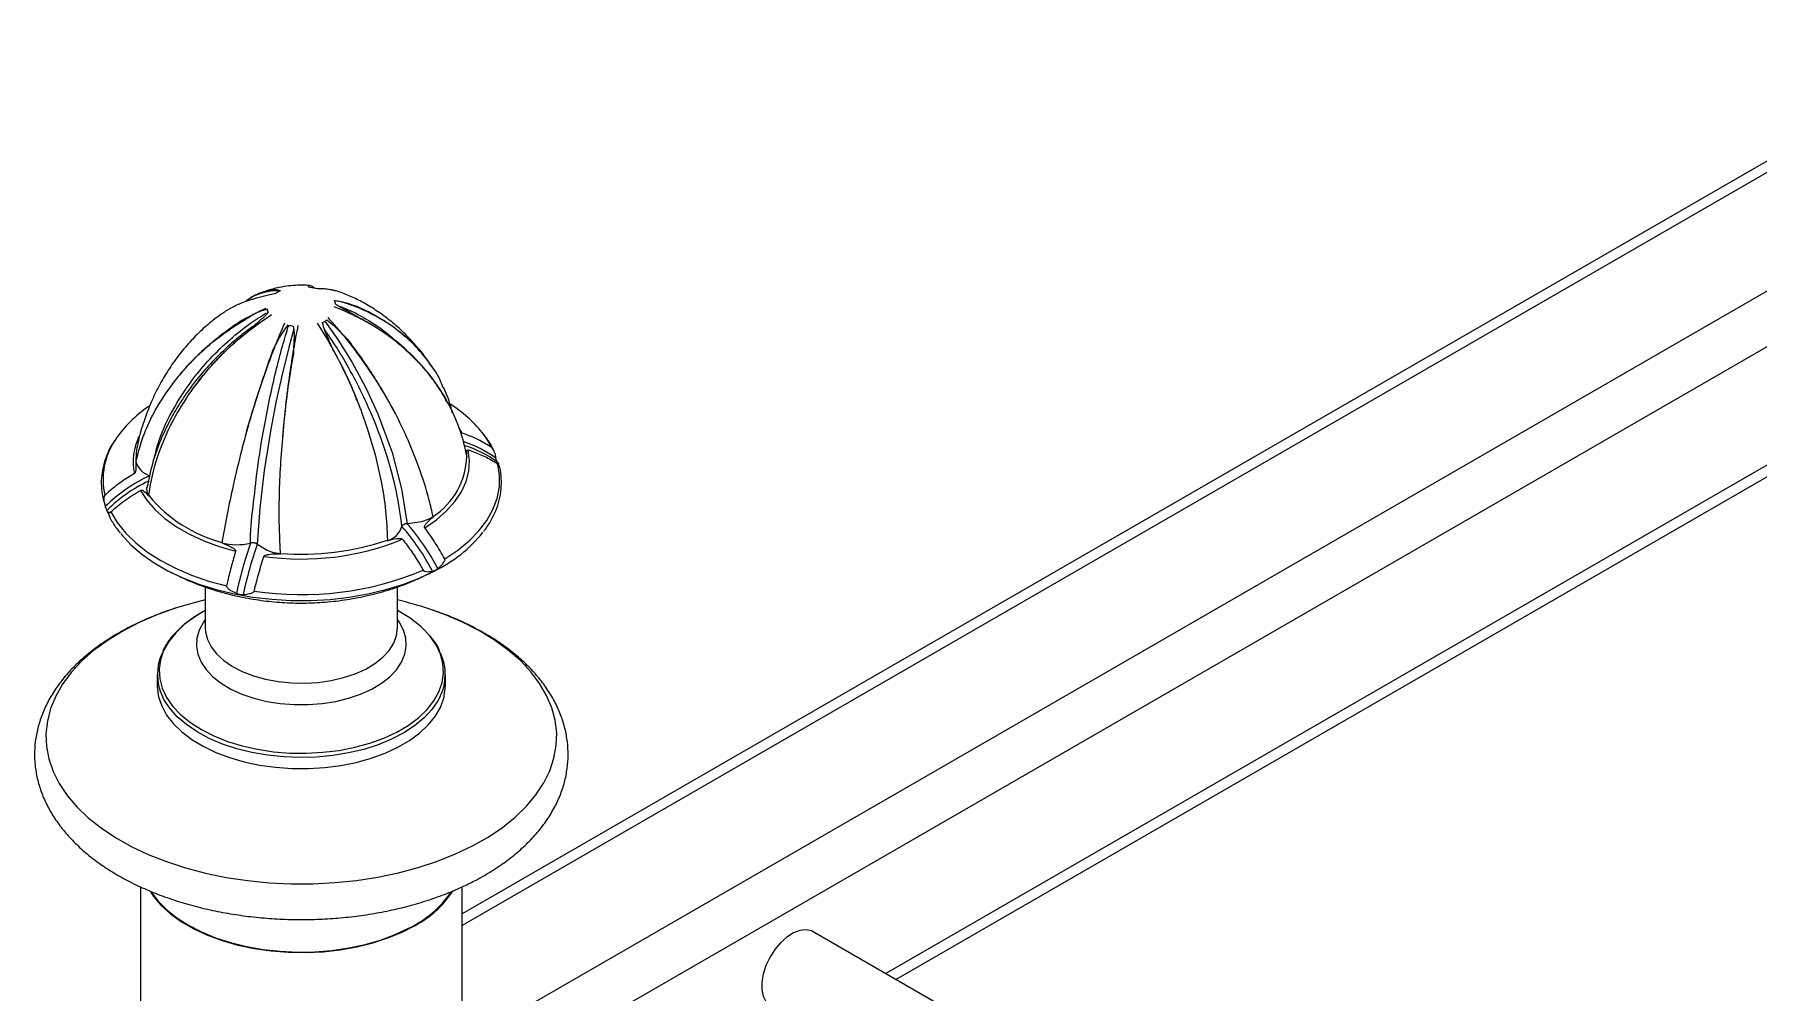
# Model space of a CAD drawing. Header units: millimetres. Extents: x 3621 to 9561, y -2206 to 1994.
# Drawn here: x 7423.9 to 7747, y -19.8 to 159.9 of the extents above; entities that cross this region are included whole.
import ezdxf

# ---------------------------------------------------------------- set-up
doc = ezdxf.new("R2010")
doc.units = ezdxf.units.MM

# ---------------------------------------------------------------- blocks, each defined once
blk = doc.blocks.new('izometria')
for p, q in [((-1648.56, 2439.2), (-3115.89, 1592.13)), ((-1647.33, 2437.75), (-3115.89, 1589.97)), ((-1628.1, 2426.65), (-3115.89, 1567.76)), ((-1620.5, 2420.58), (-3115.89, 1557.31)), ((-2741.37, 1751.31), (-3036.5, 1580.94)), ((-3034.62, 1579.85), (-2739.49, 1750.23)), ((-3143.6, 1709.45), (-3143.93, 1709.69)), ((-3134.87, 1703.73), (-3136.18, 1704.34)), ((-3157.11, 1700.47), (-3157.36, 1700.25)), ((-3135.65, 1688.56), (-3135.69, 1688.68)), ((-3115.91, 1682.27), (-3116.44, 1683.18)), ((-3177.06, 1677.04), (-3177.07, 1677.02)), ((-3115.02, 1677.83), (-3115.01, 1677.8)), ((-3177.06, 1677.02), (-3177.07, 1677.02)), ((-3109.04, 1676.55), (-3109.29, 1676.83)), ((-3174.63, 1670.45), (-3174.63, 1670.47)), ((-3126.26, 1665.29), (-3126.49, 1665.26)), ((-3126.2, 1665.29), (-3126.26, 1665.29)), ((-3125.99, 1665.29), (-3126.2, 1665.29)), ((-3123.54, 1665.63), (-3125.99, 1665.29)), ((-3121.29, 1666.6), (-3121.3, 1666.62)), ((-3121.29, 1666.6), (-3121.3, 1666.6)), ((-3160.96, 1661.73), (-3160.96, 1661.7)), ((-3160.96, 1661.7), (-3160.96, 1661.7)), ((-3154.34, 1661.46), (-3154.49, 1661.56)), ((-3154.3, 1661.43), (-3154.34, 1661.46)), ((-3154.2, 1661.33), (-3154.3, 1661.43)), ((-3152.47, 1660.27), (-3154.2, 1661.33)), ((-3129.94, 1662.12), (-3129.94, 1662.1)), ((-3149.89, 1659.63), (-3149.89, 1659.66)), ((-3121.26, 1656.34), (-3120.77, 1656.62)), ((-3164.04, 1653.43), (-3164.04, 1645.77)), ((-3128.04, 1645.77), (-3128.04, 1653.44)), ((-3164.04, 1649), (-3164.47, 1648.77)), ((-3173.04, 1637.03), (-3173.04, 1634.95)), ((-3119.04, 1634.95), (-3119.04, 1637.03)), ((-3176.19, 1597.22), (-3176.19, 1234.85)), ((-3115.89, 1234.85), (-3115.89, 1597.2)), ((-2961.73, 1537.77), (-3050.11, 1588.8))]:
    blk.add_line(p, q)
at = {"flags": 128}
for points in [[(-3141.61, 1703.28), (-3139.18, 1699.86), (-3136.5, 1695.54), (-3133.96, 1690.79), (-3131.72, 1685.91), (-3129.04, 1678.62), (-3127.26, 1671.86), (-3126.2, 1665.29), (-3126.2, 1665.29), (-3126.2, 1665.29)], [(-3147.44, 1701.83), (-3148.39, 1698.36), (-3149.59, 1693.54), (-3150.74, 1688.33), (-3151.76, 1683.05), (-3152.98, 1675.27), (-3153.81, 1668.19), (-3154.3, 1661.43), (-3154.3, 1661.43), (-3154.3, 1661.43)], [(-3110.33, 1679.55), (-3111.55, 1681.57), (-3112.15, 1682.39)], [(-3176.84, 1679.57), (-3176.99, 1678.58), (-3177.04, 1677.07)], [(-3122.92, 1664.53), (-3120.73, 1666.05), (-3118.84, 1667.7), (-3117.27, 1669.45), (-3116.04, 1671.3), (-3115.17, 1673.21), (-3114.65, 1675.17), (-3114.51, 1677.14), (-3114.74, 1679.12)], [(-3119.16, 1658.69), (-3116.73, 1660.31), (-3114.59, 1662.07), (-3112.76, 1663.94), (-3111.27, 1665.91), (-3110.12, 1667.95), (-3109.34, 1670.05), (-3108.92, 1672.18), (-3108.87, 1674.33), (-3109.19, 1676.47)], [(-3176.16, 1671.54), (-3174.98, 1669.68), (-3173.45, 1667.91), (-3171.6, 1666.25), (-3169.44, 1664.71), (-3167.02, 1663.32), (-3164.34, 1662.08), (-3161.44, 1661.02), (-3158.37, 1660.15)], [(-3174.63, 1670.45), (-3174.94, 1671.21), (-3174.97, 1672.06)], [(-3181.74, 1667.52), (-3180.53, 1665.49), (-3178.96, 1663.54), (-3177.07, 1661.69), (-3174.86, 1659.96), (-3172.37, 1658.37), (-3169.61, 1656.93), (-3166.62, 1655.65), (-3163.43, 1654.55), (-3160.05, 1653.64)], [(-3121.3, 1666.6), (-3122.28, 1666.06), (-3123.54, 1665.63)], [(-3179.88, 1663.45), (-3179.7, 1663.22), (-3177.98, 1661.36), (-3175.96, 1659.6), (-3173.65, 1657.97), (-3171.08, 1656.48), (-3168.26, 1655.14), (-3165.23, 1653.96), (-3162.01, 1652.97), (-3158.64, 1652.16), (-3155.15, 1651.54), (-3151.58, 1651.13), (-3147.94, 1650.91), (-3144.29, 1650.91), (-3140.66, 1651.11), (-3137.08, 1651.52), (-3133.58, 1652.13), (-3130.21, 1652.93), (-3126.99, 1653.92), (-3123.95, 1655.08), (-3121.12, 1656.42)], [(-3149.89, 1659.64), (-3151.19, 1659.86), (-3152.47, 1660.27)], [(-3169.25, 1649.56), (-3169.78, 1649.39), (-3173.26, 1648.13), (-3176.55, 1646.69), (-3179.61, 1645.1), (-3182.42, 1643.36), (-3184.96, 1641.49), (-3187.21, 1639.5), (-3189.15, 1637.4), (-3190.78, 1635.22), (-3192.08, 1632.96), (-3193.03, 1630.65), (-3193.64, 1628.3), (-3193.9, 1625.92), (-3193.8, 1623.55), (-3193.35, 1621.18), (-3192.54, 1618.85), (-3191.4, 1616.57), (-3189.91, 1614.35), (-3188.1, 1612.21), (-3185.99, 1610.17), (-3183.57, 1608.25), (-3180.88, 1606.45), (-3177.93, 1604.79), (-3174.74, 1603.28), (-3171.34, 1601.94), (-3167.75, 1600.77), (-3164.01, 1599.78), (-3160.12, 1598.99), (-3156.14, 1598.39), (-3152.08, 1597.99), (-3147.98, 1597.79), (-3143.86, 1597.79), (-3139.75, 1598), (-3135.7, 1598.42), (-3131.72, 1599.03), (-3127.85, 1599.84), (-3124.11, 1600.84), (-3120.53, 1602.01), (-3117.14, 1603.37), (-3113.97, 1604.88), (-3113.97, 1604.88)], [(-3164.47, 1648.77), (-3166.08, 1647.8), (-3167.99, 1646.39), (-3169.59, 1644.86), (-3170.89, 1643.23), (-3171.84, 1641.53), (-3172.45, 1639.77), (-3172.7, 1637.99), (-3172.58, 1636.2), (-3172.11, 1634.43), (-3171.29, 1632.7), (-3170.13, 1631.04), (-3168.64, 1629.47), (-3166.84, 1628.01), (-3164.76, 1626.68), (-3162.43, 1625.5), (-3159.88, 1624.49), (-3157.14, 1623.65), (-3154.25, 1623), (-3151.25, 1622.55), (-3148.18, 1622.3), (-3145.08, 1622.26), (-3141.99, 1622.43), (-3138.96, 1622.8), (-3136.02, 1623.38), (-3133.22, 1624.15), (-3130.59, 1625.1), (-3128.17, 1626.22)], [(-3164.04, 1651), (-3166.12, 1650.48), (-3169.25, 1649.56)], [(-3113.97, 1604.88), (-3111.03, 1606.55), (-3108.36, 1608.36), (-3105.96, 1610.29), (-3103.86, 1612.33), (-3102.07, 1614.48), (-3100.6, 1616.7), (-3099.48, 1618.99), (-3098.69, 1621.32), (-3098.26, 1623.69), (-3098.18, 1626.06), (-3098.46, 1628.43), (-3099.09, 1630.78), (-3100.06, 1633.09), (-3101.38, 1635.35), (-3103.03, 1637.53), (-3104.99, 1639.62), (-3107.26, 1641.6), (-3109.82, 1643.47), (-3112.64, 1645.2), (-3115.72, 1646.78), (-3119.01, 1648.21), (-3121.97, 1649.29)], [(-3164.04, 1647.31), (-3164.39, 1646.81), (-3165.17, 1645.36), (-3165.62, 1643.86), (-3165.71, 1642.35), (-3165.45, 1640.84), (-3164.84, 1639.36), (-3163.9, 1637.94), (-3162.64, 1636.61), (-3161.08, 1635.39), (-3159.25, 1634.3), (-3157.19, 1633.36), (-3154.93, 1632.58), (-3152.51, 1631.99), (-3149.98, 1631.59), (-3147.37, 1631.38), (-3144.75, 1631.38), (-3142.14, 1631.58), (-3139.6, 1631.98), (-3137.18, 1632.57), (-3134.92, 1633.34), (-3132.85, 1634.28)], [(-3164.04, 1645.77), (-3163.99, 1645.03), (-3163.64, 1643.59), (-3162.95, 1642.2), (-3161.92, 1640.88), (-3160.59, 1639.65), (-3158.97, 1638.54), (-3157.1, 1637.57), (-3155.02, 1636.76), (-3152.76, 1636.13), (-3150.37, 1635.68), (-3147.9, 1635.43), (-3145.39, 1635.38), (-3142.89, 1635.54), (-3140.46, 1635.89), (-3138.13, 1636.43), (-3135.96, 1637.16), (-3133.98, 1638.05)], [(-3133.98, 1638.05), (-3132.24, 1639.1), (-3130.76, 1640.27), (-3129.59, 1641.55), (-3128.73, 1642.91), (-3128.21, 1644.33), (-3128.04, 1645.77)], [(-3132.85, 1634.28), (-3131.03, 1635.37), (-3129.46, 1636.59), (-3128.2, 1637.92), (-3127.25, 1639.34), (-3126.64, 1640.81), (-3126.37, 1642.32), (-3126.46, 1643.84), (-3126.89, 1645.34), (-3127.67, 1646.79), (-3128.04, 1647.31)], [(-3128.17, 1626.22), (-3126, 1627.49), (-3124.09, 1628.9), (-3122.48, 1630.43), (-3121.19, 1632.06), (-3120.24, 1633.76), (-3119.63, 1635.52), (-3119.38, 1637.3), (-3119.49, 1639.09), (-3119.96, 1640.86), (-3120.79, 1642.59), (-3121.95, 1644.25), (-3122.31, 1644.67)], [(-3173.04, 1634.95), (-3173.03, 1634.64), (-3172.79, 1632.86), (-3172.21, 1631.12), (-3171.28, 1629.42), (-3170.02, 1627.79), (-3168.45, 1626.26), (-3166.59, 1624.84), (-3164.46, 1623.56), (-3162.09, 1622.42), (-3159.51, 1621.44), (-3156.76, 1620.65), (-3153.86, 1620.03), (-3150.87, 1619.62), (-3147.81, 1619.4), (-3144.72, 1619.38), (-3141.66, 1619.57), (-3138.65, 1619.96), (-3135.74, 1620.54), (-3132.96, 1621.31), (-3130.35, 1622.26), (-3127.95, 1623.38)], [(-3120, 1632.92), (-3120.43, 1632.09), (-3121.57, 1630.44), (-3123.03, 1628.87), (-3124.8, 1627.41), (-3126.83, 1626.08), (-3129.12, 1624.88), (-3131.63, 1623.85), (-3134.33, 1622.99), (-3137.18, 1622.31), (-3140.14, 1621.82), (-3143.19, 1621.53), (-3146.27, 1621.45), (-3149.34, 1621.56), (-3152.37, 1621.88), (-3155.33, 1622.4), (-3158.15, 1623.1), (-3160.83, 1623.99), (-3163.3, 1625.05), (-3165.56, 1626.27), (-3167.56, 1627.62), (-3169.28, 1629.1), (-3170.69, 1630.68), (-3171.79, 1632.34), (-3172.08, 1632.93)], [(-3127.95, 1623.38), (-3125.78, 1624.64), (-3123.88, 1626.05), (-3122.27, 1627.56), (-3120.96, 1629.17), (-3119.98, 1630.86), (-3119.35, 1632.6), (-3119.06, 1634.37), (-3119.04, 1634.95)], [(-3174.4, 1596.39), (-3173.73, 1595.41), (-3172.28, 1593.72), (-3170.53, 1592.14), (-3168.48, 1590.67), (-3166.17, 1589.33), (-3163.63, 1588.15), (-3160.88, 1587.14), (-3157.95, 1586.3), (-3154.89, 1585.65), (-3151.72, 1585.2), (-3148.48, 1584.94), (-3145.22, 1584.89), (-3141.97, 1585.04), (-3138.76, 1585.4), (-3135.64, 1585.95), (-3132.64, 1586.7), (-3129.8, 1587.62), (-3127.15, 1588.72), (-3124.72, 1589.98)], [(-3174.23, 1596.36), (-3174.17, 1596.27), (-3172.88, 1594.55), (-3171.27, 1592.92), (-3169.37, 1591.4), (-3167.19, 1590.01), (-3164.77, 1588.76), (-3162.12, 1587.67), (-3159.29, 1586.75), (-3156.3, 1586.02), (-3153.19, 1585.47), (-3150, 1585.12), (-3146.76, 1584.98), (-3143.52, 1585.03), (-3140.3, 1585.29), (-3137.15, 1585.75), (-3134.1, 1586.4), (-3131.2, 1587.24), (-3128.47, 1588.25), (-3125.94, 1589.43)], [(-3050.11, 1588.8), (-3050.45, 1588.96), (-3051.46, 1589.17), (-3052.6, 1589.04), (-3053.81, 1588.57), (-3055.03, 1587.79), (-3056.21, 1586.73), (-3057.29, 1585.44), (-3058.22, 1583.99), (-3058.96, 1582.44), (-3059.47, 1580.86), (-3059.74, 1579.33), (-3059.74, 1577.92), (-3059.47, 1576.69), (-3058.96, 1575.7), (-3058.22, 1575.01), (-3058.11, 1574.94)]]:
    blk.add_lwpolyline(points, dxfattribs=at)
for centre, radius, start, end in [((-3145.91, 1699.57), 10.15, 76.4214, 82.4075), ((-3147.33, 1702.94), 6.57, 113.5155, 121.519), ((-3142.01, 1705.92), 2.45, 12.5909, 28.0346), ((-3150.07, 1706.05), 2.45, 192.5758, 208.0497), ((-3144.75, 1709.04), 6.57, 293.5155, 301.519), ((-3146.16, 1712.41), 10.15, 256.4214, 262.4075), ((-3162.15, 1668.46), 22.57, 123.6533, 145.9045), ((-3131.55, 1666.69), 24.95, 38.989, 57.3075), ((-3169.94, 1673.54), 13.27, 145.1787, 192.8083), ((-3166.63, 1676.91), 10.93, 154.2897, 191.673), ((-3122.04, 1660.51), 21.14, 53.8155, 72.5617), ((-3128.86, 1678.27), 13.83, 302.9269, 358.5115), ((-3121.76, 1659.78), 21.13, 53.8062, 72.801), ((-3162.14, 1647.51), 29.47, 114.6211, 134.4717), ((-3177.05, 1677), 0.022, 112.378, 121.6956), ((-3173.31, 1678.02), 3.89, 194.9781, 253.3267), ((-3161.91, 1646.81), 29.4, 115.7922, 134.4821), ((-3154.06, 1687.6), 26.71, 219.6411, 255.1432), ((-3131.13, 1666.09), 4.17, 286.6869, 341.6305), ((-3159.49, 1636.56), 42.9, 27.5203, 41.1294), ((-3158.51, 1637.07), 42.9, 27.5197, 41.1293), ((-3121.32, 1666.58), 0.0305, 35.5348, 41.8612), ((-3158.18, 1672.27), 10.92, 255.2638, 283.8918), ((-3160.9, 1661.68), 0.0707, 160.3867, 162.9331), ((-3077.08, 1634.65), 83, 161.0036, 167.7653), ((-3075.82, 1634.41), 83.01, 161.0037, 167.7651), ((-3146.02, 1709.05), 50.38, 261.9778, 292.0884), ((-3145.95, 1709.86), 50.28, 265.4575, 288.6088), ((-3132.61, 1680.15), 26.37, 295.8292, 321.354), ((-3149.84, 1659.62), 0.0538, 159.9989, 163.348), ((-3146, 1711.06), 59.06, 261.3636, 292.7026), ((-3143.23, 1585.8), 66.94, 71.4874, 76.8837), ((-3137.39, 1630.69), 20.56, 42.8407, 62.9473), ((-3163.58, 1637.03), 9.44, 154.2296, 205.7662), ((-3128.51, 1637.03), 9.46, 334.1892, 25.3742), ((-3134.6, 1607.73), 20.24, 295.3138, 325.5446), ((-3133.64, 1606.87), 19.1, 297.8543, 326.9135)]:
    blk.add_arc(centre, radius, start, end)
for points, knots in [([(-3144.62, 1709.95), (-3144.79, 1709.96), (-3145.48, 1710.03), (-3146.76, 1710.02), (-3148.47, 1709.89), (-3150.43, 1709.55), (-3152.17, 1709.11), (-3153.27, 1708.68), (-3153.61, 1708.55)], [0, 0, 0, 0, 0.054686, 0.22251, 0.397024, 0.601759, 0.875419, 1, 1, 1, 1]), ([(-3144.61, 1709.96), (-3144.65, 1709.95), (-3144.69, 1709.93), (-3144.78, 1709.8), (-3144.64, 1709.69), (-3144.57, 1709.63)], [0, 0, 0, 0, 0.4971938, 0.7495124, 1, 1, 1, 1]), ([(-3143.62, 1709.46), (-3143.62, 1709.46), (-3143.66, 1709.51), (-3143.74, 1709.58), (-3143.89, 1709.71), (-3144.06, 1709.81), (-3144.24, 1709.88), (-3144.41, 1709.93), (-3144.53, 1709.95), (-3144.61, 1709.96)], [0, 0, 0, 0, 0.004496, 0.13519, 0.265887, 0.527304, 0.658005, 0.788697, 1, 1, 1, 1]), ([(-3143.53, 1709.43), (-3143.2, 1709.43), (-3142.53, 1709.41), (-3141.64, 1709.37), (-3141.05, 1709.28), (-3140.7, 1709.23)], [0, 0, 0, 0, 0.2908983, 0.588289, 1, 1, 1, 1]), ([(-3161.06, 1704.59), (-3160.98, 1704.64), (-3160.62, 1704.9), (-3160.1, 1705.24), (-3159.51, 1705.59), (-3159.05, 1705.85), (-3158.59, 1706.09), (-3158.13, 1706.32), (-3157.5, 1706.6), (-3156.86, 1706.86), (-3156.21, 1707.09), (-3155.62, 1707.29), (-3155.19, 1707.4), (-3154.92, 1707.48)], [0, 0, 0, 0, 0.040712, 0.192791, 0.26882, 0.344853, 0.420883, 0.496911, 0.572943, 0.725019, 0.80105, 0.877083, 1, 1, 1, 1]), ([(-3151.87, 1709.07), (-3152, 1709.04), (-3152.27, 1708.98), (-3152.8, 1708.85), (-3153.31, 1708.69), (-3153.8, 1708.51), (-3154.17, 1708.36), (-3154.52, 1708.2), (-3154.87, 1708.03), (-3155.22, 1707.84), (-3155.55, 1707.64), (-3155.98, 1707.37), (-3156.28, 1707.14), (-3156.48, 1707)], [0, 0, 0, 0, 0.077439, 0.154879, 0.309781, 0.387221, 0.464662, 0.542105, 0.619546, 0.696985, 0.774429, 0.851867, 1, 1, 1, 1]), ([(-3156.41, 1706.99), (-3156.36, 1707.04), (-3155.61, 1707.77), (-3153.95, 1708.44), (-3151.9, 1709.04), (-3150.64, 1709.04), (-3150.19, 1709.04)], [0, 0, 0, 0, 0.031705, 0.467524, 0.812081, 1, 1, 1, 1]), ([(-3154.92, 1707.48), (-3154.27, 1707.67), (-3153.29, 1707.96), (-3151.94, 1708.26), (-3151.16, 1708.45), (-3150.77, 1708.54)], [0, 0, 0, 0, 0.4971913, 0.7495102, 1, 1, 1, 1]), ([(-3149.95, 1708.97), (-3150.09, 1709.02), (-3150.37, 1709.13), (-3151.08, 1709.15), (-3151.58, 1709.1), (-3151.87, 1709.07)], [0, 0, 0, 0, 0.290907, 0.588289, 1, 1, 1, 1]), ([(-3140.7, 1709.23), (-3140.61, 1709.22), (-3140.43, 1709.19), (-3140.15, 1709.13), (-3139.96, 1709.07), (-3139.86, 1709.04)], [0, 0, 0, 0, 0.3158, 0.631603, 1, 1, 1, 1]), ([(-3121.63, 1694.83), (-3122.11, 1695.54), (-3123.2, 1697.13), (-3125.14, 1699.4), (-3127.34, 1701.63), (-3129.64, 1703.61), (-3132, 1705.31), (-3134.38, 1706.76), (-3136.76, 1707.92), (-3138.57, 1708.67), (-3139.62, 1708.96), (-3139.86, 1709.02)], [0, 0, 0, 0, 0.106409, 0.241324, 0.373014, 0.50107, 0.625033, 0.744431, 0.858832, 0.967832, 1, 1, 1, 1]), ([(-3135.73, 1706.05), (-3136.42, 1706.28), (-3137.44, 1706.62), (-3138.88, 1707), (-3139.52, 1707.05), (-3139.85, 1707.08)], [0, 0, 0, 0, 0.497195, 0.749519, 1, 1, 1, 1]), ([(-3139.62, 1706.46), (-3139.15, 1706.18), (-3138.2, 1705.63), (-3136.6, 1704.76), (-3135.51, 1704.11), (-3134.87, 1703.73)], [0, 0, 0, 0, 0.290908, 0.588289, 1, 1, 1, 1]), ([(-3139.1, 1706.16), (-3138.33, 1705.86), (-3136.15, 1705.01), (-3132.85, 1703.08), (-3129.9, 1701.08), (-3128.44, 1699.66), (-3128.04, 1699.27)], [0, 0, 0, 0, 0.1817488, 0.516406, 0.8684338, 1, 1, 1, 1]), ([(-3124.91, 1698.87), (-3126.08, 1699.93), (-3128.42, 1702.07), (-3132.39, 1704.44), (-3135.91, 1706.07), (-3138.07, 1706.72), (-3138.89, 1706.97)], [0, 0, 0, 0, 0.304576, 0.609928, 0.851342, 1, 1, 1, 1]), ([(-3161.04, 1704.57), (-3161.57, 1704.19), (-3162.95, 1703.21), (-3165.02, 1701.35), (-3167.27, 1699.04), (-3169.35, 1696.49), (-3171.25, 1693.73), (-3172.94, 1690.79), (-3174.45, 1687.57), (-3175.71, 1684.1), (-3176.51, 1681.38), (-3176.77, 1679.85), (-3176.81, 1679.58)], [0, 0, 0, 0, 0.065845, 0.171177, 0.278608, 0.387753, 0.498269, 0.609876, 0.722334, 0.848053, 0.973105, 1, 1, 1, 1]), ([(-3173.54, 1677.78), (-3173.34, 1678.62), (-3172.67, 1681.53), (-3170.34, 1686.49), (-3166.96, 1691.81), (-3163.18, 1696.28), (-3159.54, 1699.79), (-3156, 1702.67), (-3153.6, 1704.19), (-3152.61, 1704.82)], [0, 0, 0, 0, 0.081148, 0.278359, 0.487441, 0.628697, 0.771728, 0.906054, 1, 1, 1, 1]), ([(-3168.65, 1693.47), (-3167.4, 1694.84), (-3164.89, 1697.57), (-3160.68, 1700.95), (-3156.6, 1703.69), (-3153.95, 1705.08), (-3152.7, 1705.73)], [0, 0, 0, 0, 0.286093, 0.572919, 0.79968, 1, 1, 1, 1]), ([(-3157.2, 1703.4), (-3157.43, 1703.26), (-3157.87, 1702.96), (-3158.76, 1702.36), (-3159.62, 1701.74), (-3160.47, 1701.11), (-3161.1, 1700.63), (-3161.72, 1700.15), (-3162.33, 1699.65), (-3162.93, 1699.15), (-3163.52, 1698.65), (-3164.29, 1697.97), (-3165.04, 1697.27), (-3165.77, 1696.56), (-3166.31, 1696.03), (-3166.98, 1695.34), (-3167.77, 1694.49), (-3168.36, 1693.81), (-3168.65, 1693.47)], [0, 0, 0, 0, 0.050974, 0.101949, 0.203912, 0.254888, 0.305864, 0.356838, 0.407814, 0.458788, 0.509764, 0.560736, 0.6627, 0.713675, 0.764649, 0.815624, 0.907765, 1, 1, 1, 1]), ([(-3167.16, 1689.44), (-3166, 1691.04), (-3163.66, 1694.24), (-3159.69, 1698.29), (-3155.68, 1701.74), (-3152.98, 1703.59), (-3151.62, 1704.51)], [0, 0, 0, 0, 0.2781903, 0.5570929, 0.7775926, 1, 1, 1, 1]), ([(-3152.46, 1705.52), (-3152.93, 1705.37), (-3153.88, 1705.08), (-3155.47, 1704.33), (-3156.57, 1703.74), (-3157.2, 1703.4)], [0, 0, 0, 0, 0.290901, 0.588297, 1, 1, 1, 1]), ([(-3156.34, 1701.08), (-3155.66, 1701.72), (-3154.63, 1702.68), (-3153.2, 1703.9), (-3152.55, 1704.57), (-3152.23, 1704.9)], [0, 0, 0, 0, 0.497204, 0.749524, 1, 1, 1, 1]), ([(-3156.32, 1682.51), (-3155.74, 1684.48), (-3154.58, 1688.44), (-3152.74, 1693.84), (-3150.93, 1698.7), (-3149.75, 1701.52), (-3149.15, 1702.93)], [0, 0, 0, 0, 0.278189, 0.557088, 0.777587, 1, 1, 1, 1]), ([(-3135.57, 1688.31), (-3135.65, 1688.54), (-3136.43, 1690.7), (-3138.12, 1694.24), (-3140.52, 1698.91), (-3142.18, 1701.57), (-3143.01, 1702.91)], [0, 0, 0, 0, 0.042669, 0.412574, 0.705019, 1, 1, 1, 1]), ([(-3142.12, 1703.01), (-3141.99, 1702.54), (-3141.71, 1701.57), (-3141, 1699.93), (-3140.5, 1698.75), (-3140.21, 1698.07)], [0, 0, 0, 0, 0.290907, 0.588295, 1, 1, 1, 1]), ([(-3137.16, 1699.66), (-3137.81, 1700.33), (-3138.79, 1701.34), (-3140.14, 1702.64), (-3140.92, 1703.17), (-3141.31, 1703.44)], [0, 0, 0, 0, 0.497195, 0.749516, 1, 1, 1, 1]), ([(-3128.4, 1685.95), (-3129.39, 1687.73), (-3131.36, 1691.3), (-3134.59, 1696.08), (-3137.82, 1700.32), (-3139.96, 1702.73), (-3141.03, 1703.94)], [0, 0, 0, 0, 0.2781895, 0.5570906, 0.7775893, 1, 1, 1, 1]), ([(-3123.42, 1694.83), (-3124.68, 1696.14), (-3127.19, 1698.74), (-3131.4, 1701.78), (-3135.64, 1704.21), (-3138.47, 1705.38), (-3139.9, 1705.96)], [0, 0, 0, 0, 0.278188, 0.55709, 0.777591, 1, 1, 1, 1]), ([(-3124.91, 1698.87), (-3125.06, 1699.02), (-3125.51, 1699.47), (-3126.14, 1700.05), (-3126.79, 1700.61), (-3127.29, 1701.02), (-3127.8, 1701.43), (-3128.49, 1701.96), (-3129.2, 1702.47), (-3129.93, 1702.96), (-3130.49, 1703.32), (-3131.07, 1703.67), (-3131.65, 1704.01), (-3132.43, 1704.46), (-3133.24, 1704.89), (-3134.07, 1705.29), (-3134.82, 1705.65), (-3135.39, 1705.9), (-3135.73, 1706.05)], [0, 0, 0, 0, 0.050975, 0.152935, 0.203912, 0.254889, 0.305859, 0.356834, 0.458797, 0.509772, 0.56075, 0.611722, 0.662699, 0.713675, 0.815633, 0.866611, 0.917588, 1, 1, 1, 1]), ([(-3134.87, 1703.73), (-3134.65, 1703.61), (-3134.2, 1703.38), (-3133.32, 1702.89), (-3132.45, 1702.38), (-3131.6, 1701.84), (-3130.98, 1701.43), (-3130.36, 1701.01), (-3129.75, 1700.58), (-3129.15, 1700.13), (-3128.56, 1699.68), (-3127.79, 1699.06), (-3127.03, 1698.42), (-3126.3, 1697.77), (-3125.76, 1697.26), (-3125.09, 1696.62), (-3124.3, 1695.81), (-3123.72, 1695.16), (-3123.42, 1694.83)], [0, 0, 0, 0, 0.050974, 0.101949, 0.203913, 0.254889, 0.30586, 0.356839, 0.407815, 0.45879, 0.509766, 0.560738, 0.662698, 0.713677, 0.764652, 0.815627, 0.907768, 1, 1, 1, 1]), ([(-3155.16, 1702.27), (-3156.06, 1701.6), (-3157.88, 1700.24), (-3160.65, 1697.78), (-3163.42, 1694.99), (-3165.77, 1692.21), (-3167.58, 1689.76), (-3169.1, 1687.45), (-3170.71, 1684.67), (-3172.38, 1681.17), (-3173.98, 1676.89), (-3174.62, 1673.74), (-3174.97, 1672.05)], [0, 0, 0, 0, 0.086402, 0.17413, 0.28707, 0.39358, 0.461869, 0.530827, 0.61715, 0.723779, 0.851123, 1, 1, 1, 1]), ([(-3167.16, 1689.44), (-3167.01, 1689.66), (-3166.56, 1690.32), (-3165.93, 1691.18), (-3165.29, 1692.03), (-3164.79, 1692.67), (-3164.28, 1693.3), (-3163.59, 1694.12), (-3162.88, 1694.94), (-3162.14, 1695.74), (-3161.58, 1696.33), (-3161.01, 1696.91), (-3160.43, 1697.49), (-3159.64, 1698.25), (-3158.84, 1698.99), (-3158.01, 1699.71), (-3157.25, 1700.35), (-3156.69, 1700.8), (-3156.34, 1701.08)], [0, 0, 0, 0, 0.050979, 0.152939, 0.203916, 0.254889, 0.305863, 0.356839, 0.458801, 0.509777, 0.560754, 0.611727, 0.662699, 0.713675, 0.815638, 0.866616, 0.917588, 1, 1, 1, 1]), ([(-3155.56, 1661.66), (-3155.56, 1661.66), (-3155.67, 1663.73), (-3155.04, 1668.42), (-3154.32, 1675.64), (-3153.21, 1682.46), (-3152.02, 1688.58), (-3150.86, 1693.7), (-3149.66, 1698.39), (-3148.8, 1701.22), (-3148.4, 1702.52)], [0, 0, 0, 0, 0.000001, 0.171966, 0.343928, 0.528395, 0.653807, 0.779214, 0.898432, 1, 1, 1, 1]), ([(-3148.55, 1702.55), (-3148.88, 1702.13), (-3149.54, 1701.29), (-3150.43, 1699.72), (-3151.03, 1698.57), (-3151.37, 1697.9)], [0, 0, 0, 0, 0.290911, 0.588297, 1, 1, 1, 1]), ([(-3149.53, 1681.24), (-3149.34, 1683.28), (-3148.98, 1687.39), (-3148.25, 1693), (-3147.46, 1698.05), (-3146.9, 1700.99), (-3146.62, 1702.46)], [0, 0, 0, 0, 0.278188, 0.557089, 0.777588, 1, 1, 1, 1]), ([(-3147.46, 1697.17), (-3147.43, 1698.05), (-3147.38, 1699.37), (-3147.3, 1701.1), (-3147.44, 1701.93), (-3147.5, 1702.35)], [0, 0, 0, 0, 0.4972, 0.749516, 1, 1, 1, 1]), ([(-3127.18, 1664.78), (-3127.18, 1664.78), (-3127.44, 1666.89), (-3128.1, 1671.28), (-3129.96, 1678.23), (-3132.3, 1684.63), (-3134.88, 1690.29), (-3137.37, 1694.96), (-3139.67, 1698.82), (-3141.17, 1700.97), (-3141.73, 1701.76)], [0, 0, 0, 0, 0.000001, 0.175736, 0.355662, 0.546415, 0.67529, 0.805784, 0.928336, 1, 1, 1, 1]), ([(-3128.4, 1685.95), (-3128.53, 1686.19), (-3128.91, 1686.92), (-3129.44, 1687.88), (-3129.98, 1688.84), (-3130.4, 1689.56), (-3130.82, 1690.27), (-3131.39, 1691.22), (-3131.97, 1692.17), (-3132.57, 1693.1), (-3133.02, 1693.8), (-3133.48, 1694.5), (-3133.95, 1695.19), (-3134.58, 1696.1), (-3135.22, 1697.01), (-3135.87, 1697.91), (-3136.46, 1698.72), (-3136.89, 1699.3), (-3137.16, 1699.66)], [0, 0, 0, 0, 0.050976, 0.152938, 0.203913, 0.254889, 0.305861, 0.356837, 0.4588, 0.509774, 0.560751, 0.611726, 0.662699, 0.713675, 0.815637, 0.866612, 0.917589, 1, 1, 1, 1]), ([(-3118.73, 1688.08), (-3118.86, 1688.35), (-3119.38, 1689.38), (-3120.38, 1690.94), (-3121.6, 1692.67), (-3122.83, 1694.23), (-3124.28, 1695.88), (-3126.22, 1697.78), (-3127.96, 1699.32), (-3129.13, 1700.13), (-3129.39, 1700.3)], [0, 0, 0, 0, 0.055528, 0.215084, 0.342184, 0.448276, 0.581285, 0.746674, 0.944665, 1, 1, 1, 1]), ([(-3151.37, 1697.9), (-3151.46, 1697.65), (-3151.64, 1697.15), (-3152, 1696.13), (-3152.35, 1695.11), (-3152.71, 1694.08), (-3152.97, 1693.3), (-3153.23, 1692.52), (-3153.49, 1691.74), (-3153.75, 1690.96), (-3154.01, 1690.17), (-3154.34, 1689.11), (-3154.68, 1688.06), (-3155, 1687), (-3155.25, 1686.2), (-3155.55, 1685.19), (-3155.91, 1683.95), (-3156.19, 1682.99), (-3156.32, 1682.51)], [0, 0, 0, 0, 0.05097, 0.101947, 0.203909, 0.254883, 0.305861, 0.356836, 0.407811, 0.458784, 0.509761, 0.560736, 0.662699, 0.713673, 0.764651, 0.815627, 0.907767, 1, 1, 1, 1]), ([(-3149.53, 1681.24), (-3149.5, 1681.51), (-3149.44, 1682.34), (-3149.34, 1683.45), (-3149.23, 1684.56), (-3149.15, 1685.38), (-3149.06, 1686.21), (-3148.94, 1687.31), (-3148.81, 1688.4), (-3148.67, 1689.49), (-3148.57, 1690.31), (-3148.46, 1691.12), (-3148.34, 1691.93), (-3148.18, 1693), (-3148.01, 1694.07), (-3147.84, 1695.12), (-3147.67, 1696.07), (-3147.54, 1696.75), (-3147.46, 1697.17)], [0, 0, 0, 0, 0.050976, 0.152936, 0.203912, 0.25489, 0.305861, 0.356837, 0.4588, 0.509776, 0.560751, 0.611727, 0.662702, 0.713678, 0.815638, 0.866616, 0.91759, 1, 1, 1, 1]), ([(-3140.21, 1698.07), (-3140.08, 1697.83), (-3139.81, 1697.36), (-3139.28, 1696.4), (-3138.77, 1695.43), (-3138.27, 1694.44), (-3137.91, 1693.7), (-3137.55, 1692.95), (-3137.2, 1692.2), (-3136.86, 1691.44), (-3136.53, 1690.68), (-3136.09, 1689.66), (-3135.67, 1688.63), (-3135.27, 1687.6), (-3134.97, 1686.82), (-3134.61, 1685.83), (-3134.18, 1684.62), (-3133.86, 1683.66), (-3133.71, 1683.19)], [0, 0, 0, 0, 0.050974, 0.101949, 0.203912, 0.254886, 0.305862, 0.356839, 0.407813, 0.458787, 0.509764, 0.560737, 0.662699, 0.713675, 0.76465, 0.815626, 0.907766, 1, 1, 1, 1]), ([(-3119.49, 1690.86), (-3119.63, 1691.25), (-3120.24, 1692.93), (-3122.05, 1695.65), (-3123.95, 1697.79), (-3124.91, 1698.87)], [0, 0, 0, 0, 0.131162, 0.562566, 1, 1, 1, 1]), ([(-3168.65, 1693.47), (-3169.31, 1692.67), (-3171.26, 1690.25), (-3173.72, 1686.27), (-3175.88, 1681.57), (-3176.65, 1678.58), (-3177.04, 1677.07)], [0, 0, 0, 0, 0.156539, 0.470244, 0.733105, 1, 1, 1, 1]), ([(-3123.42, 1694.83), (-3122.77, 1694.07), (-3120.82, 1691.76), (-3118.36, 1687.78), (-3116.2, 1682.87), (-3115.42, 1679.57), (-3115.03, 1677.91)], [0, 0, 0, 0, 0.1565392, 0.4702438, 0.7331057, 1, 1, 1, 1]), ([(-3117.78, 1686.16), (-3117.86, 1686.55), (-3118.22, 1688.21), (-3118.89, 1689.73), (-3119.41, 1690.89)], [0, 0, 0, 0, 0.235334, 1, 1, 1, 1]), ([(-3174.63, 1670.56), (-3174.46, 1671.63), (-3173.95, 1674.84), (-3172.44, 1679.66), (-3170.07, 1684.91), (-3168.13, 1687.92), (-3167.16, 1689.44)], [0, 0, 0, 0, 0.163706, 0.491841, 0.744158, 1, 1, 1, 1]), ([(-3121.34, 1666.66), (-3121.57, 1667.67), (-3122.26, 1670.7), (-3123.8, 1675.49), (-3125.96, 1680.96), (-3127.58, 1684.28), (-3128.4, 1685.95)], [0, 0, 0, 0, 0.163705, 0.491839, 0.744158, 1, 1, 1, 1]), ([(-3181, 1680.92), (-3181.12, 1680.75), (-3181.69, 1679.95), (-3182.41, 1678.45), (-3183.13, 1676.44), (-3183.51, 1674.39), (-3183.57, 1672.35), (-3183.36, 1670.45), (-3182.99, 1669.26), (-3182.83, 1668.74)], [0, 0, 0, 0, 0.044743, 0.211982, 0.378195, 0.543301, 0.70751, 0.871307, 1, 1, 1, 1]), ([(-3156.32, 1682.51), (-3156.62, 1681.39), (-3157.52, 1678.02), (-3158.75, 1672.81), (-3159.99, 1666.98), (-3160.6, 1663.52), (-3160.91, 1661.78)], [0, 0, 0, 0, 0.156541, 0.470245, 0.733105, 1, 1, 1, 1]), ([(-3149.93, 1659.73), (-3149.99, 1660.84), (-3150.18, 1664.16), (-3150.21, 1669.47), (-3149.99, 1675.58), (-3149.68, 1679.34), (-3149.53, 1681.24)], [0, 0, 0, 0, 0.163706, 0.491839, 0.744158, 1, 1, 1, 1]), ([(-3133.71, 1683.19), (-3133.35, 1682.09), (-3132.3, 1678.78), (-3131.07, 1673.57), (-3130.15, 1667.62), (-3129.99, 1664.02), (-3129.91, 1662.2)], [0, 0, 0, 0, 0.156539, 0.470244, 0.733105, 1, 1, 1, 1]), ([(-3110.33, 1679.55), (-3111.18, 1680.08), (-3112.9, 1681.17), (-3114.9, 1681.9), (-3115.91, 1682.27)], [0, 0, 0, 0, 0.49518, 1, 1, 1, 1]), ([(-3110.02, 1679.05), (-3110.13, 1679.29), (-3110.53, 1680.19), (-3111.21, 1681.26), (-3111.87, 1682.05), (-3112.03, 1682.24)], [0, 0, 0, 0, 0.2197, 0.8144, 1, 1, 1, 1]), ([(-3177.04, 1677.07), (-3177.04, 1677.07), (-3177.05, 1677.05), (-3177.05, 1677.04), (-3177.06, 1677.04), (-3177.06, 1677.04)], [0, 0, 0, 0, 0.295938, 0.689501, 1, 1, 1, 1]), ([(-3177.06, 1677.02), (-3177.06, 1677.02), (-3177.06, 1677.03), (-3177.06, 1677.04), (-3177.06, 1677.04)], [0, 0, 0, 0, 0.5596877, 1, 1, 1, 1]), ([(-3115.01, 1677.8), (-3115.03, 1678.15), (-3115.05, 1678.58), (-3115.02, 1678.93), (-3114.99, 1679.04), (-3114.94, 1679.1), (-3114.87, 1679.13), (-3114.81, 1679.13), (-3114.76, 1679.12), (-3114.74, 1679.12)], [0, 0, 0, 0, 0.605135, 0.732702, 0.820456, 0.907565, 0.944049, 0.980904, 1, 1, 1, 1]), ([(-3115.03, 1677.91), (-3115.03, 1677.9), (-3115.03, 1677.89), (-3115.02, 1677.86), (-3115.02, 1677.84), (-3115.02, 1677.83)], [0, 0, 0, 0, 0.296153, 0.689901, 1, 1, 1, 1]), ([(-3115.01, 1677.8), (-3115.01, 1677.8), (-3115.01, 1677.8), (-3115.01, 1677.8), (-3115.01, 1677.8), (-3115.01, 1677.8), (-3115.01, 1677.8), (-3115.01, 1677.8), (-3115.01, 1677.8), (-3115.01, 1677.8)], [0, 0, 0, 0, 0.130565, 0.261144, 0.3698, 0.500364, 0.66232, 0.770958, 1, 1, 1, 1]), ([(-3114.74, 1679.12), (-3113.9, 1678.82), (-3112.2, 1678.22), (-3110.4, 1677.26), (-3109.43, 1676.63), (-3109.19, 1676.47)], [0, 0, 0, 0, 0.424938, 0.855903, 1, 1, 1, 1]), ([(-3109.56, 1677.57), (-3109.63, 1677.95), (-3109.71, 1678.42), (-3109.94, 1678.98), (-3110.06, 1679.21), (-3110.17, 1679.38), (-3110.25, 1679.48), (-3110.31, 1679.53), (-3110.33, 1679.55)], [0, 0, 0, 0, 0.56092, 0.705273, 0.8407288, 0.9021427, 0.9641533, 1, 1, 1, 1]), ([(-3109.29, 1676.83), (-3109.33, 1676.89), (-3109.42, 1676.99), (-3109.51, 1677.25), (-3109.54, 1677.47), (-3109.56, 1677.57)], [0, 0, 0, 0, 0.378302, 0.683201, 1, 1, 1, 1]), ([(-3177.33, 1674.69), (-3178.18, 1674.17), (-3179.88, 1673.13), (-3181.68, 1671.69), (-3182.64, 1670.82), (-3182.88, 1670.59)], [0, 0, 0, 0, 0.424938, 0.855903, 1, 1, 1, 1]), ([(-3177.07, 1677.02), (-3177.05, 1676.6), (-3177.02, 1676.08), (-3177.06, 1675.41), (-3177.09, 1675.16), (-3177.14, 1674.97), (-3177.2, 1674.82), (-3177.26, 1674.74), (-3177.32, 1674.71), (-3177.33, 1674.69)], [0, 0, 0, 0, 0.6051233, 0.7326937, 0.8204496, 0.9075601, 0.9440456, 0.9809326, 1, 1, 1, 1]), ([(-3177.07, 1677.02), (-3177.07, 1677.02), (-3177.07, 1677.02), (-3177.07, 1677.02), (-3177.07, 1677.02), (-3177.07, 1677.02), (-3177.07, 1677.02), (-3177.07, 1677.02), (-3177.07, 1677.02), (-3177.07, 1677.02)], [0, 0, 0, 0, 0.107544, 0.236809, 0.366074, 0.473618, 0.633943, 0.741488, 1, 1, 1, 1]), ([(-3111.85, 1663.83), (-3111.41, 1664.45), (-3110.52, 1665.7), (-3109.56, 1667.67), (-3108.89, 1669.69), (-3108.54, 1671.74), (-3108.53, 1673.78), (-3108.7, 1675.38), (-3108.99, 1676.27), (-3109.06, 1676.5)], [0, 0, 0, 0, 0.157457, 0.317034, 0.47562, 0.633154, 0.78987, 0.946266, 1, 1, 1, 1]), ([(-3109.19, 1676.47), (-3109.17, 1676.46), (-3109.13, 1676.43), (-3109.07, 1676.41), (-3109.01, 1676.42), (-3109.03, 1676.47), (-3109.04, 1676.51)], [0, 0, 0, 0, 0.083645, 0.198969, 0.42577, 1, 1, 1, 1]), ([(-3182.88, 1670.59), (-3182.9, 1670.58), (-3182.94, 1670.53), (-3183, 1670.4), (-3183.08, 1670.06), (-3183.05, 1669.41), (-3182.89, 1668.87), (-3182.79, 1668.54)], [0, 0, 0, 0, 0.033583, 0.079921, 0.170943, 0.492589, 1, 1, 1, 1]), ([(-3181.74, 1667.52), (-3180.89, 1668.26), (-3179.18, 1669.74), (-3177.17, 1670.94), (-3176.16, 1671.54)], [0, 0, 0, 0, 0.495174, 1, 1, 1, 1]), ([(-3176.16, 1671.54), (-3176.14, 1671.55), (-3176.09, 1671.57), (-3175.99, 1671.59), (-3175.78, 1671.57), (-3175.29, 1671.28), (-3174.92, 1670.81), (-3174.63, 1670.45)], [0, 0, 0, 0, 0.021724, 0.051642, 0.109285, 0.311021, 1, 1, 1, 1]), ([(-3182.79, 1668.54), (-3182.74, 1668.41), (-3182.66, 1668.19), (-3182.57, 1667.94), (-3182.53, 1667.84), (-3182.51, 1667.79)], [0, 0, 0, 0, 0.37832, 0.683186, 1, 1, 1, 1]), ([(-3182.51, 1667.79), (-3182.45, 1667.68), (-3182.36, 1667.54), (-3182.13, 1667.43), (-3182.02, 1667.41), (-3181.9, 1667.43), (-3181.82, 1667.46), (-3181.77, 1667.5), (-3181.74, 1667.52)], [0, 0, 0, 0, 0.56093, 0.705302, 0.840749, 0.902164, 0.964176, 1, 1, 1, 1]), ([(-3182.42, 1667.65), (-3182.24, 1667.22), (-3181.78, 1666.12), (-3180.96, 1664.76), (-3180.23, 1663.88), (-3180, 1663.6)], [0, 0, 0, 0, 0.312089, 0.783368, 1, 1, 1, 1]), ([(-3174.63, 1670.47), (-3174.63, 1670.49), (-3174.63, 1670.51), (-3174.63, 1670.54), (-3174.63, 1670.56), (-3174.63, 1670.56)], [0, 0, 0, 0, 0.418506, 0.841922, 1, 1, 1, 1]), ([(-3174.63, 1670.45), (-3174.63, 1670.45), (-3174.63, 1670.45), (-3174.63, 1670.45), (-3174.63, 1670.45), (-3174.63, 1670.45), (-3174.63, 1670.45), (-3174.63, 1670.45), (-3174.63, 1670.45), (-3174.63, 1670.45)], [0, 0, 0, 0, 0.231231, 0.367444, 0.517042, 0.632759, 0.748273, 0.884486, 1, 1, 1, 1]), ([(-3126.71, 1665.2), (-3126.76, 1665.18), (-3126.91, 1665.12), (-3127.1, 1664.98), (-3127.15, 1664.84), (-3127.18, 1664.78)], [0, 0, 0, 0, 0.1984835, 0.5985499, 1, 1, 1, 1]), ([(-3126.49, 1665.26), (-3126.51, 1665.26), (-3126.59, 1665.24), (-3126.66, 1665.22), (-3126.71, 1665.2)], [0, 0, 0, 0, 0.262279, 1, 1, 1, 1]), ([(-3122.92, 1664.53), (-3122.94, 1664.55), (-3122.96, 1664.59), (-3122.97, 1664.7), (-3122.9, 1664.97), (-3122.36, 1665.7), (-3121.76, 1666.21), (-3121.29, 1666.6)], [0, 0, 0, 0, 0.021732, 0.051651, 0.109313, 0.311033, 1, 1, 1, 1]), ([(-3119.16, 1658.69), (-3119.74, 1659.7), (-3120.9, 1661.74), (-3122.24, 1663.59), (-3122.92, 1664.53)], [0, 0, 0, 0, 0.495178, 1, 1, 1, 1]), ([(-3121.3, 1666.62), (-3121.31, 1666.63), (-3121.32, 1666.63), (-3121.34, 1666.65), (-3121.34, 1666.66), (-3121.34, 1666.66)], [0, 0, 0, 0, 0.417807, 0.841756, 1, 1, 1, 1]), ([(-3121.3, 1666.6), (-3121.3, 1666.6), (-3121.3, 1666.61), (-3121.3, 1666.62), (-3121.3, 1666.62)], [0, 0, 0, 0, 0.559881, 1, 1, 1, 1]), ([(-3121.29, 1666.6), (-3121.29, 1666.6), (-3121.29, 1666.6), (-3121.29, 1666.6), (-3121.29, 1666.6), (-3121.29, 1666.6), (-3121.29, 1666.6), (-3121.29, 1666.6), (-3121.29, 1666.6), (-3121.29, 1666.6)], [0, 0, 0, 0, 0.239201, 0.37432, 0.522943, 0.637139, 0.77196, 0.886156, 1, 1, 1, 1]), ([(-3160.91, 1661.78), (-3160.91, 1661.78), (-3160.92, 1661.76), (-3160.94, 1661.74), (-3160.95, 1661.73), (-3160.96, 1661.73)], [0, 0, 0, 0, 0.296161, 0.689854, 1, 1, 1, 1]), ([(-3160.96, 1661.7), (-3160.96, 1661.71), (-3160.96, 1661.72), (-3160.96, 1661.73), (-3160.96, 1661.73)], [0, 0, 0, 0, 0.5597883, 1, 1, 1, 1]), ([(-3160.96, 1661.7), (-3160.37, 1661.48), (-3159.66, 1661.22), (-3158.91, 1660.78), (-3158.65, 1660.6), (-3158.48, 1660.45), (-3158.39, 1660.32), (-3158.36, 1660.23), (-3158.37, 1660.17), (-3158.37, 1660.15)], [0, 0, 0, 0, 0.605128, 0.732686, 0.82046, 0.907569, 0.944053, 0.980923, 1, 1, 1, 1]), ([(-3160.96, 1661.7), (-3160.96, 1661.7), (-3160.96, 1661.7), (-3160.96, 1661.7), (-3160.96, 1661.7), (-3160.96, 1661.7), (-3160.96, 1661.7), (-3160.96, 1661.7), (-3160.96, 1661.7), (-3160.96, 1661.7)], [0, 0, 0, 0, 0.1155192, 0.2310384, 0.3672815, 0.4828008, 0.6327185, 0.7689616, 1, 1, 1, 1]), ([(-3154.69, 1661.65), (-3154.75, 1661.66), (-3154.91, 1661.7), (-3155.22, 1661.73), (-3155.45, 1661.69), (-3155.56, 1661.66)], [0, 0, 0, 0, 0.198484, 0.598555, 1, 1, 1, 1]), ([(-3154.49, 1661.56), (-3154.51, 1661.57), (-3154.57, 1661.6), (-3154.64, 1661.63), (-3154.69, 1661.65)], [0, 0, 0, 0, 0.262434, 1, 1, 1, 1]), ([(-3129.94, 1662.09), (-3129.37, 1662.26), (-3128.68, 1662.46), (-3127.89, 1662.54), (-3127.6, 1662.54), (-3127.39, 1662.52), (-3127.22, 1662.47), (-3127.13, 1662.42), (-3127.09, 1662.38), (-3127.07, 1662.36)], [0, 0, 0, 0, 0.605142, 0.732701, 0.820467, 0.907584, 0.944066, 0.980914, 1, 1, 1, 1]), ([(-3129.91, 1662.2), (-3129.91, 1662.19), (-3129.91, 1662.18), (-3129.92, 1662.15), (-3129.93, 1662.13), (-3129.94, 1662.12)], [0, 0, 0, 0, 0.296132, 0.689978, 1, 1, 1, 1]), ([(-3129.94, 1662.1), (-3129.94, 1662.1), (-3129.94, 1662.1), (-3129.94, 1662.09), (-3129.94, 1662.09), (-3129.94, 1662.09), (-3129.94, 1662.09), (-3129.94, 1662.09), (-3129.94, 1662.09), (-3129.94, 1662.09)], [0, 0, 0, 0, 0.134841, 0.24901, 0.363179, 0.498019, 0.646487, 0.760656, 1, 1, 1, 1]), ([(-3127.07, 1662.36), (-3126.48, 1661.59), (-3125.3, 1660.03), (-3124.04, 1658.05), (-3123.38, 1656.87), (-3123.21, 1656.58)], [0, 0, 0, 0, 0.424937, 0.855902, 1, 1, 1, 1]), ([(-3158.37, 1660.15), (-3158.62, 1659.27), (-3159.14, 1657.48), (-3159.69, 1655.27), (-3159.98, 1653.97), (-3160.05, 1653.64)], [0, 0, 0, 0, 0.424932, 0.855905, 1, 1, 1, 1]), ([(-3154.87, 1652.67), (-3154.59, 1653.79), (-3154.04, 1656.03), (-3153.38, 1658.11), (-3153.05, 1659.16)], [0, 0, 0, 0, 0.495168, 1, 1, 1, 1]), ([(-3153.05, 1659.16), (-3153.04, 1659.18), (-3153.02, 1659.23), (-3152.93, 1659.31), (-3152.64, 1659.46), (-3151.61, 1659.67), (-3150.64, 1659.65), (-3149.89, 1659.63)], [0, 0, 0, 0, 0.02172, 0.051642, 0.109285, 0.311021, 1, 1, 1, 1]), ([(-3149.89, 1659.66), (-3149.9, 1659.67), (-3149.92, 1659.69), (-3149.93, 1659.71), (-3149.93, 1659.73), (-3149.93, 1659.73)], [0, 0, 0, 0, 0.418379, 0.841774, 1, 1, 1, 1]), ([(-3149.89, 1659.63), (-3149.89, 1659.63), (-3149.89, 1659.63), (-3149.89, 1659.63), (-3149.89, 1659.63), (-3149.89, 1659.63), (-3149.89, 1659.63), (-3149.89, 1659.63), (-3149.89, 1659.63), (-3149.89, 1659.63)], [0, 0, 0, 0, 0.227966, 0.357911, 0.502035, 0.631926, 0.76187, 0.870055, 1, 1, 1, 1]), ([(-3120.46, 1656.89), (-3120.13, 1657.18), (-3119.71, 1657.53), (-3119.33, 1658.05), (-3119.2, 1658.27), (-3119.14, 1658.46), (-3119.12, 1658.59), (-3119.15, 1658.66), (-3119.16, 1658.69)], [0, 0, 0, 0, 0.560941, 0.705276, 0.840726, 0.902158, 0.964174, 1, 1, 1, 1]), ([(-3171.2, 1656.55), (-3171.2, 1656.54), (-3170.87, 1656.35), (-3170.52, 1656.2), (-3170.17, 1656.04)], [0, 0, 0, 0, 0.012081, 1, 1, 1, 1]), ([(-3169.62, 1655.78), (-3169.04, 1655.49), (-3167.34, 1654.64), (-3164.38, 1653.5), (-3160.75, 1652.34), (-3156.97, 1651.45), (-3153.09, 1650.81), (-3149.12, 1650.45), (-3145.09, 1650.37), (-3141.02, 1650.59), (-3136.92, 1651.11), (-3132.82, 1651.95), (-3128.91, 1653.08), (-3125.72, 1654.23), (-3123.95, 1655.07), (-3123.31, 1655.37)], [0, 0, 0, 0, 0.0408312, 0.1194432, 0.1992592, 0.2802575, 0.3623338, 0.4453584, 0.529293, 0.61424, 0.7003276, 0.7876685, 0.8762314, 0.9556803, 1, 1, 1, 1]), ([(-3123.21, 1656.58), (-3123.19, 1656.56), (-3123.16, 1656.5), (-3123.05, 1656.43), (-3122.75, 1656.31), (-3122.16, 1656.28), (-3121.72, 1656.34), (-3121.44, 1656.38)], [0, 0, 0, 0, 0.033557, 0.079879, 0.17094, 0.492586, 1, 1, 1, 1]), ([(-3122.71, 1655.64), (-3122.42, 1655.78), (-3121.92, 1656), (-3121.45, 1656.24), (-3121.26, 1656.34)], [0, 0, 0, 0, 0.607117, 1, 1, 1, 1]), ([(-3121.44, 1656.38), (-3121.33, 1656.42), (-3121.13, 1656.49), (-3120.79, 1656.66), (-3120.57, 1656.81), (-3120.46, 1656.89)], [0, 0, 0, 0, 0.378316, 0.683155, 1, 1, 1, 1]), ([(-3160.05, 1653.64), (-3160.06, 1653.62), (-3160.06, 1653.55), (-3160.01, 1653.42), (-3159.79, 1653.13), (-3159.17, 1652.7), (-3158.57, 1652.41), (-3158.2, 1652.24)], [0, 0, 0, 0, 0.0335675, 0.0798905, 0.17094, 0.4925784, 1, 1, 1, 1]), ([(-3158.2, 1652.24), (-3158.04, 1652.18), (-3157.75, 1652.08), (-3157.32, 1652.01), (-3157.07, 1652), (-3156.94, 1652)], [0, 0, 0, 0, 0.378304, 0.683163, 1, 1, 1, 1]), ([(-3156.94, 1652), (-3156.54, 1652.04), (-3156.04, 1652.09), (-3155.43, 1652.27), (-3155.18, 1652.37), (-3155.01, 1652.48), (-3154.91, 1652.57), (-3154.88, 1652.65), (-3154.87, 1652.67)], [0, 0, 0, 0, 0.56092, 0.705267, 0.840729, 0.902156, 0.964143, 1, 1, 1, 1]), ([(-3169.43, 1649.51), (-3169.58, 1649.46), (-3170.93, 1649.07), (-3173.34, 1648.15), (-3176.64, 1646.74), (-3179.73, 1645.15), (-3182.62, 1643.41), (-3185.28, 1641.51), (-3187.7, 1639.46), (-3189.84, 1637.28), (-3191.68, 1634.99), (-3193.22, 1632.59), (-3194.43, 1630.13), (-3195.31, 1627.62), (-3195.86, 1625.08), (-3196.09, 1622.54), (-3195.99, 1620.02), (-3195.57, 1617.52), (-3194.85, 1615.07), (-3193.83, 1612.67), (-3192.51, 1610.34), (-3190.88, 1608.07), (-3188.97, 1605.9), (-3186.77, 1603.82), (-3184.31, 1601.87), (-3181.59, 1600.04), (-3178.64, 1598.36), (-3175.49, 1596.84), (-3172.15, 1595.49), (-3168.65, 1594.31), (-3165.02, 1593.3), (-3161.27, 1592.48), (-3157.43, 1591.84), (-3153.53, 1591.38), (-3149.57, 1591.12), (-3145.6, 1591.04), (-3141.63, 1591.16), (-3137.69, 1591.47), (-3133.8, 1591.96), (-3129.98, 1592.64), (-3126.26, 1593.5), (-3122.65, 1594.55), (-3119.19, 1595.77), (-3116.16, 1597.04), (-3114.35, 1597.95), (-3113.58, 1598.33)], [0, 0, 0, 0, 0.003035, 0.027365, 0.051754, 0.076203, 0.100705, 0.125239, 0.149749, 0.174166, 0.198401, 0.222353, 0.245942, 0.269126, 0.291926, 0.31442, 0.336732, 0.358991, 0.381313, 0.403832, 0.426652, 0.449828, 0.473365, 0.497218, 0.521313, 0.545566, 0.569902, 0.594262, 0.618603, 0.642909, 0.667175, 0.691401, 0.715593, 0.739758, 0.763904, 0.788041, 0.812177, 0.836322, 0.860483, 0.88467, 0.908894, 0.933162, 0.957484, 0.981865, 1, 1, 1, 1]), ([(-3163.92, 1649.06), (-3164.3, 1648.86), (-3165.4, 1648.26), (-3167.06, 1647.17), (-3168.8, 1645.75), (-3170.26, 1644.22), (-3171.34, 1642.76), (-3171.81, 1641.8), (-3171.99, 1641.4)], [0, 0, 0, 0, 0.1011358, 0.2931098, 0.4853039, 0.6772952, 0.8686115, 1, 1, 1, 1]), ([(-3113.58, 1598.33), (-3113.04, 1598.62), (-3111.49, 1599.45), (-3109.08, 1600.95), (-3106.45, 1602.87), (-3104.07, 1604.94), (-3101.97, 1607.13), (-3100.16, 1609.44), (-3098.67, 1611.85), (-3097.5, 1614.32), (-3096.67, 1616.83), (-3096.16, 1619.37), (-3095.99, 1621.91), (-3096.13, 1624.43), (-3096.58, 1626.92), (-3097.34, 1629.37), (-3098.41, 1631.76), (-3099.77, 1634.08), (-3101.44, 1636.34), (-3103.39, 1638.5), (-3105.62, 1640.56), (-3108.13, 1642.5), (-3110.88, 1644.3), (-3113.85, 1645.96), (-3117.04, 1647.45), (-3119.63, 1648.51), (-3121.21, 1649.02), (-3121.6, 1649.15)], [0, 0, 0, 0, 0.023075, 0.066541, 0.110079, 0.153561, 0.196859, 0.239807, 0.282234, 0.323998, 0.365043, 0.405419, 0.44528, 0.484851, 0.524353, 0.564, 0.604026, 0.644605, 0.685823, 0.727674, 0.770071, 0.812877, 0.855944, 0.899144, 0.94237, 0.985559, 1, 1, 1, 1]), ([(-3120.06, 1641.35), (-3120.14, 1641.55), (-3120.47, 1642.33), (-3121.17, 1643.4), (-3121.9, 1644.22), (-3122.18, 1644.53)], [0, 0, 0, 0, 0.184756, 0.68789, 1, 1, 1, 1])]:
    blk.add_open_spline(points, degree=3, knots=knots)

msp = doc.modelspace()

# ---------------------------------------------------------------- block references
msp.add_blockref('izometria', (10619.91, -1597.16))

doc.saveas('drawing.dxf')
